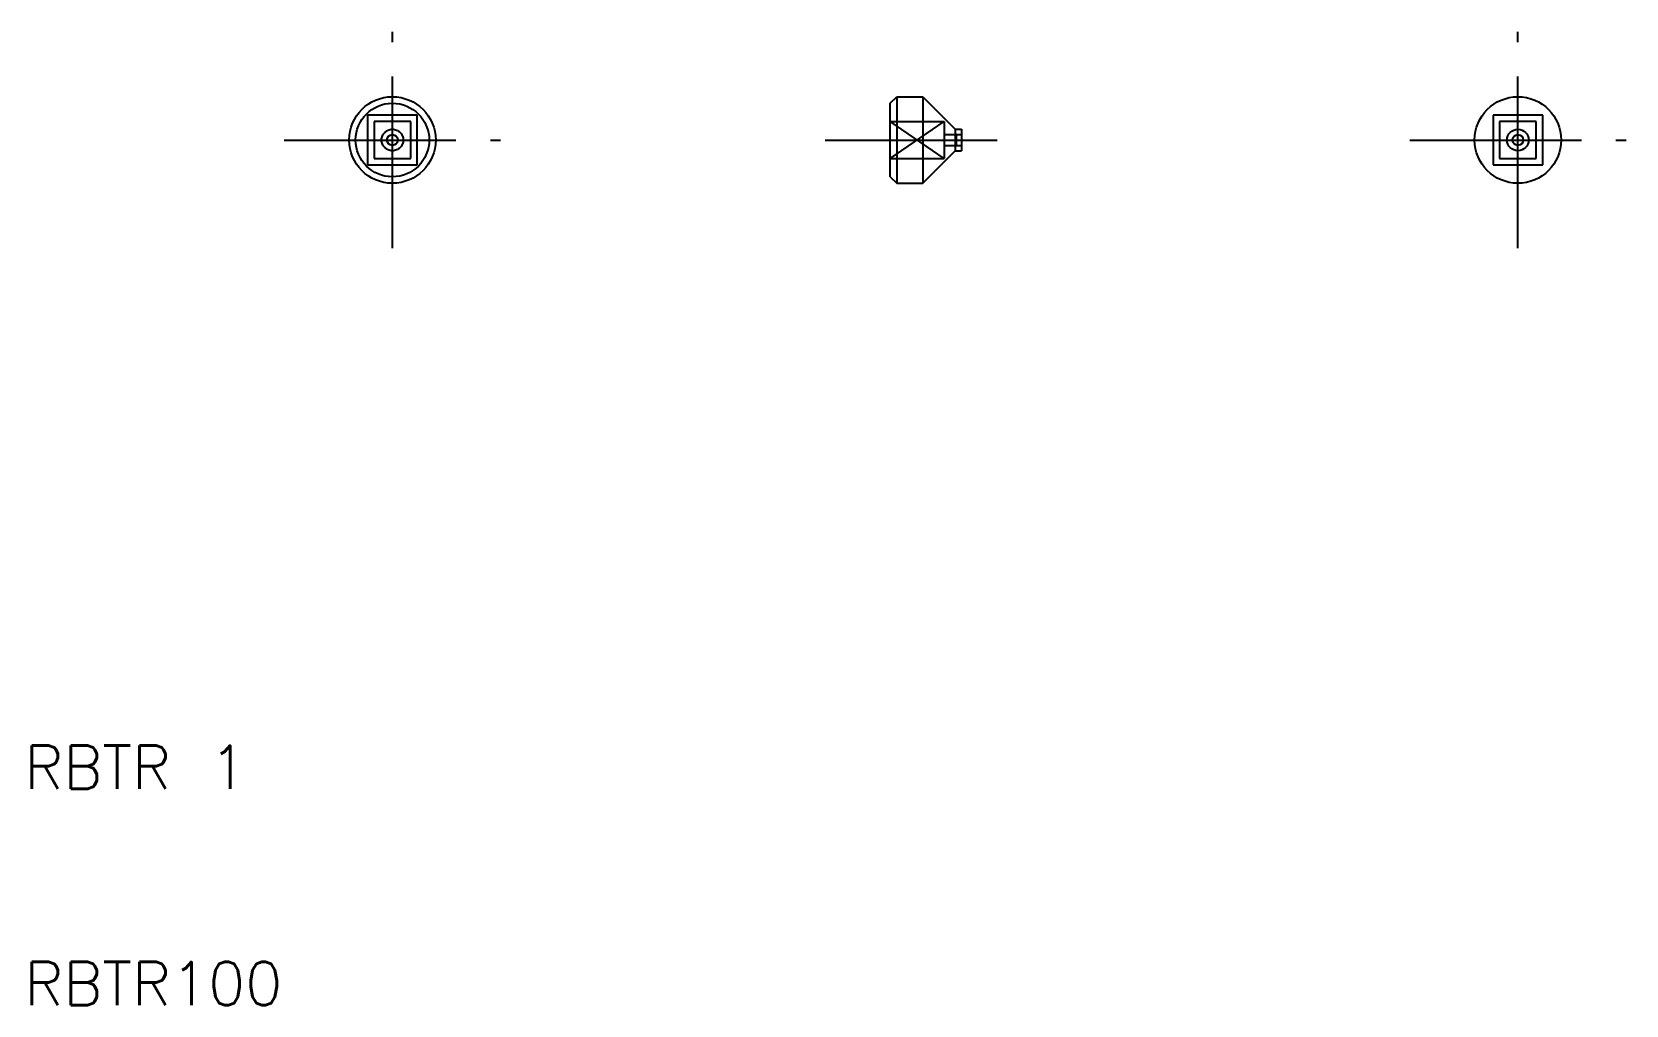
# Model space of a CAD drawing. Extents: x 10.3 to 84, y 10 to 55.
import ezdxf

# ---------------------------------------------------------------- set-up
doc = ezdxf.new("R2010")
doc.units = 0
doc.header["$LTSCALE"] = 0.25
doc.linetypes.add('CENTER', pattern=[50.8, 31.75, -6.35, 6.35, -6.35])
doc.linetypes.add('DASHED', pattern=[19.05, 12.7, -6.35])
doc.layers.get('0').update_dxf_attribs({"linetype": 'CONTINUOUS'})
doc.layers.add('CENTER', color=1, linetype='CENTER')
doc.styles.get("Standard").update_dxf_attribs({"font": 'txt.shx', "bigfont": 'extfont.shx'})

msp = doc.modelspace()

# ---------------------------------------------------------------- linework, layer by layer
for p, q in [((50, 51.7), (50.3, 52)), ((50, 48.3), (50, 51.7)), ((50.3, 52), (50.3, 48)), ((50.3, 52), (51.5, 52)), ((51.5, 52), (51.5, 48)), ((51.5, 52), (53, 50.5)), ((25.85, 51.15), (25.85, 48.85)), ((28.15, 51.15), (25.85, 51.15)), ((26.15, 50.85), (26.15, 49.15)), ((27.85, 50.85), (26.15, 50.85)), ((27.85, 49.15), (27.85, 50.85)), ((28.15, 48.85), (28.15, 51.15)), ((53, 50.5), (53, 49.5)), ((53, 50.5), (53.3, 50.5)), ((53.3, 50.5), (53.3, 49.5)), ((51.5, 48), (53, 49.5)), ((53, 49.5), (53.3, 49.5)), ((25.85, 48.85), (28.15, 48.85)), ((26.15, 49.15), (27.85, 49.15)), ((50, 48.3), (50.3, 48)), ((50.3, 48), (51.5, 48))]:
    msp.add_line(p, q)
at = {"color": 3, "linetype": 'DASHED'}
for p, q in [((50, 49.15), (52.5, 50.85)), ((52.5, 49.15), (50, 50.85)), ((50, 50.85), (52.5, 50.85)), ((52.5, 50.85), (52.5, 49.15)), ((80.15, 51.15), (77.85, 51.15)), ((77.85, 51.15), (77.85, 48.85)), ((79.85, 50.85), (78.15, 50.85)), ((78.15, 50.85), (78.15, 49.15)), ((79.85, 49.15), (79.85, 50.85)), ((80.15, 48.85), (80.15, 51.15)), ((52.5, 50.25), (53.05, 50.25)), ((53.05, 50.25), (53.05, 49.75)), ((53.05, 50.25), (53.3, 50.25)), ((52.5, 49.75), (53.05, 49.75)), ((53.05, 49.75), (53.3, 49.75)), ((50, 49.15), (52.5, 49.15)), ((77.85, 48.85), (80.15, 48.85)), ((78.15, 49.15), (79.85, 49.15))]:
    msp.add_line(p, q, dxfattribs=at)
for centre, radius in [((27, 50), 2), ((27, 50), 1.7), ((79, 50), 2), ((27, 50), 0.25), ((79, 50), 0.5), ((79, 50), 0.25), ((79, 50), 0.25)]:
    msp.add_circle(centre, radius)
msp.add_circle((27, 50), 0.5, dxfattribs=at)
at = {"layer": 'CENTER', "color": 1, "linetype": 'CENTER'}
for p, q in [((27, 45), (27, 55)), ((79, 45), (79, 55)), ((22, 50), (32, 50)), ((47, 50), (56.3, 50)), ((74, 50), (84, 50))]:
    msp.add_line(p, q, dxfattribs=at)

# ---------------------------------------------------------------- texts
for s, p in [('RBTR 1', (10, 20)), ('RBTR100', (10, 10))]:
    msp.add_text(s, height=2).set_placement(p)

doc.saveas('drawing.dxf')
